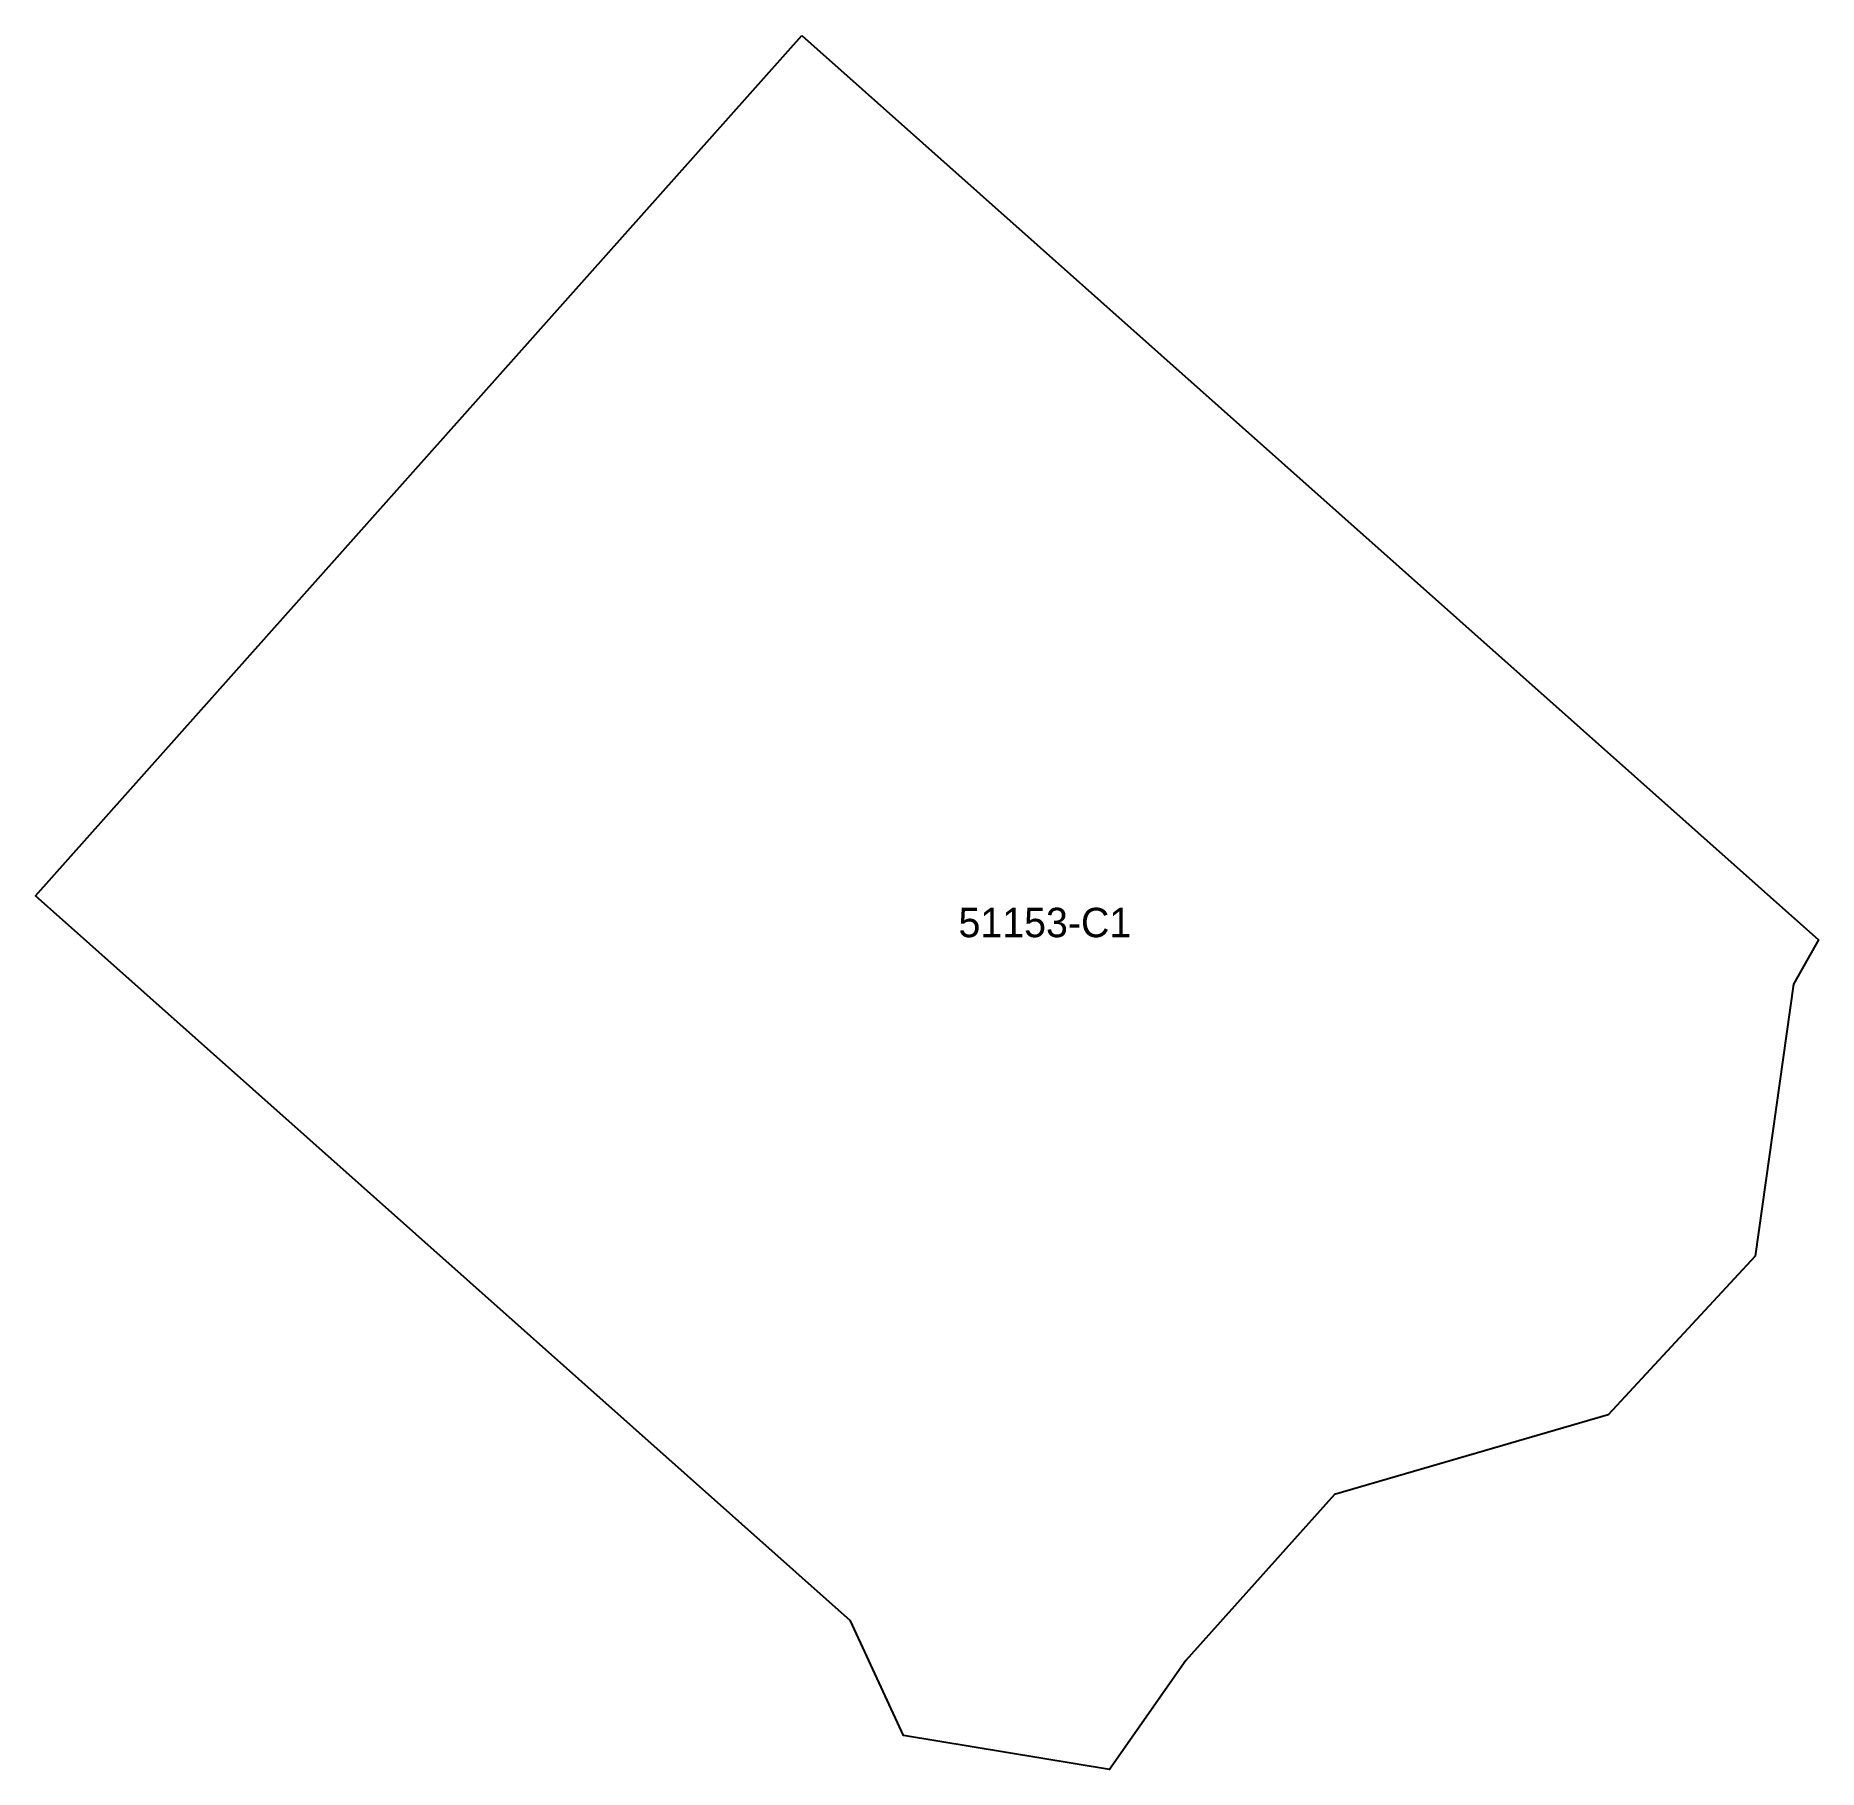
# Model space of a CAD drawing. Header units: inches. Extents: x 383216.4 to 383228.5, y 683750.9 to 683762.7.
import ezdxf

# ---------------------------------------------------------------- set-up
doc = ezdxf.new("R2010")
doc.units = ezdxf.units.IN
doc.header["$MEASUREMENT"] = 0
doc.layers.add('CONSTRUCTII_ACTIVE', color=213, linetype='Continuous', true_color=0xd058bf)
doc.layers.add('LABEL', color=213, linetype='Continuous', true_color=0xd058bf)

msp = doc.modelspace()

# ---------------------------------------------------------------- linework, layer by layer
at = {"layer": 'CONSTRUCTII_ACTIVE'}
msp.add_lwpolyline([(383221.63, 683762.72), (383228.54, 683756.57), (383228.37, 683756.27), (383228.11, 683754.42), (383227.11, 683753.34), (383225.25, 683752.8), (383224.24, 683751.67), (383223.72, 683750.93), (383222.32, 683751.16), (383221.96, 683751.94), (383216.42, 683756.87)], close=True, dxfattribs=at)

# ---------------------------------------------------------------- texts
at = {"layer": 'LABEL'}
msp.add_text('51153-C1', height=0.2, dxfattribs=at).set_placement((383222.694, 683756.589))

doc.saveas('drawing.dxf')
